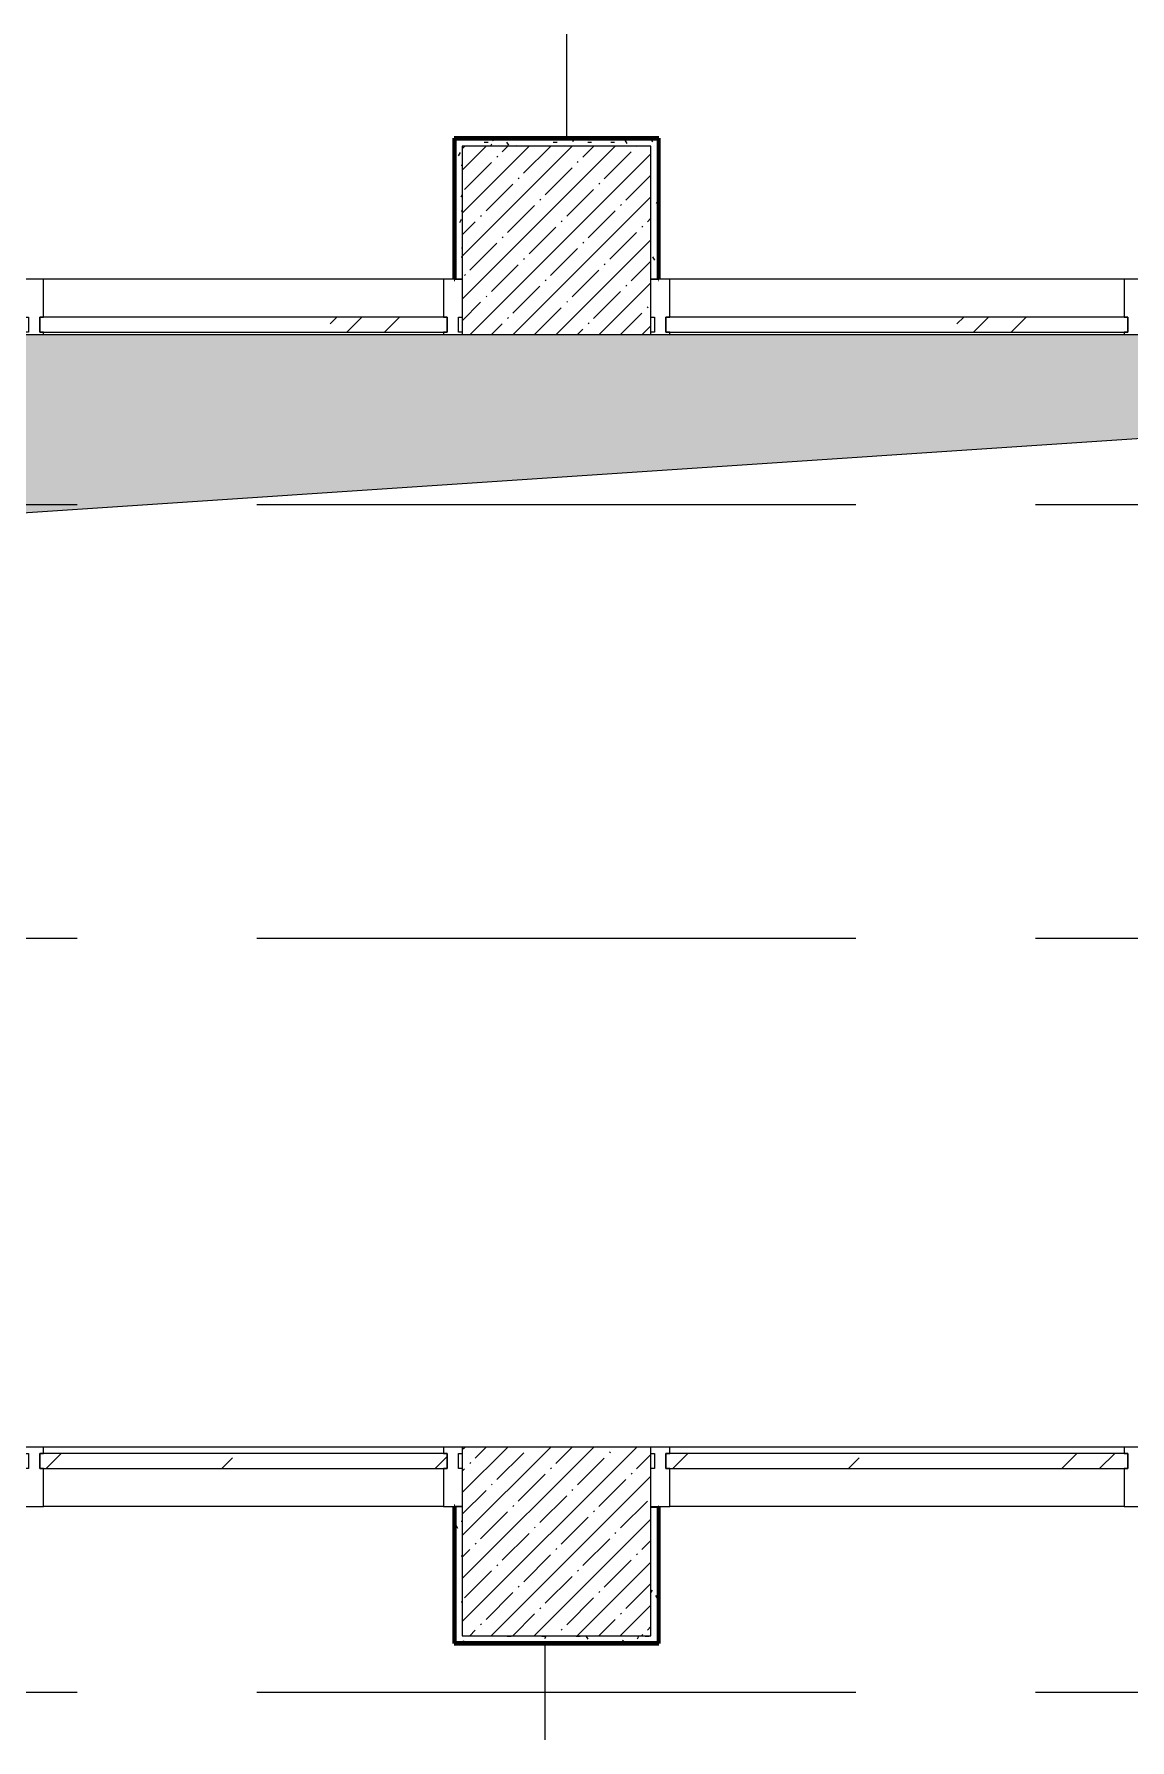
# Model space of a CAD drawing. Header units: millimetres. Extents: x 35524 to 235479, y -8553 to 29000.
# Drawn here: x 77445 to 80350, y 14874 to 19397 of the extents above; entities that cross this region are included whole.
import ezdxf

# ---------------------------------------------------------------- set-up
doc = ezdxf.new("R2010")
doc.units = ezdxf.units.MM
doc.linetypes.add('Осевая', pattern=[3175, 635, -476.25, 1587.5, -476.25])
for name, color, linetype, lineweight in [('A-DETL', 7, 'Continuous', 9), ('A-GLAZ-CURT', 7, 'Continuous', 9), ('A-GLAZ-CURT-1', 7, 'Continuous', 25), ('A-GLAZ-CWMG', 7, 'Continuous', 9), ('A-GLAZ-CWMG-1', 7, 'Continuous', 25), ('A-WALL-IDEN', 7, 'Continuous', 9), ('I-WALL', 7, 'Continuous', 9), ('S-COLS', 7, 'Continuous', 9), ('Оси-2', 7, 'Осевая', 9)]:
    doc.layers.add(name, color=color, linetype=linetype, lineweight=lineweight)
for name, color, linetype, lineweight, true_color in [('A-DETL-GENF-1', 7, 'Continuous', 9, 0x8d9194), ('I-WALL-4', 7, 'Continuous', 9, 0xc0c0c0), ('I-WALL-8', 7, 'Continuous', 80, 0xff80c0)]:
    doc.layers.add(name, color=color, linetype=linetype, lineweight=lineweight, true_color=true_color)
pattern_1 = [(0, (0, 0), (121.92, 30.48), [10.058, -81.382, 10.058, -81.382, -487.68]), (0, (0, 0), (121.92, 30.48), [-182.88, 10.058, -172.822, 10.058, -81.382, -213.36]), (0, (0, 0), (121.92, 30.48), [-457.2, 10.058, -50.902, 10.058, -142.342]), (120, (45.72, 15.24), (-87.356454, 90.345817), [10.058, -81.382, 10.058, -81.382, -487.68]), (120, (45.72, 15.24), (-87.356454, 90.345817), [-182.88, 10.058, -172.822, 10.058, -81.382, -213.36]), (120, (45.72, 15.24), (-87.356454, 90.345817), [-457.2, 10.058, -50.902, 10.058, -142.342]), (240, (60.96, 76.2), (-34.563546, -120.825817), [10.058, -81.382, 10.058, -81.382, -487.68]), (240, (60.96, 76.2), (-34.563546, -120.825817), [-182.88, 10.058, -172.822, 10.058, -81.382, -213.36]), (240, (60.96, 76.2), (-34.563546, -120.825817), [-457.2, 10.058, -50.902, 10.058, -142.342])]

# ---------------------------------------------------------------- blocks, each defined once
blk = doc.blocks.new('BSC_Колонна _Прямоугольная - 500х500-V33-План отделки стен 3 этажа в осях 12-23')
at = {"layer": 'S-COLS'}
h = blk.add_hatch(dxfattribs=at)
h.set_pattern_fill('FP_42', color=256, style=0, pattern_type=2)
h.set_pattern_definition([(45, (-78830, -15400), (-57.02463, 57.02463), []), (45, (-78772.975, -15400), (-57.02463, 57.02463), [100.806, -20.161, 3.353, -16.808])])
h.paths.add_polyline_path([(-250, -250), (250, -250), (250, 250), (-250, 250)])
for p, q in [((250, 250), (-250, 250)), ((-250, 250), (-250, -250)), ((250, -250), (250, 250)), ((-250, -250), (250, -250))]:
    blk.add_line(p, q, dxfattribs=at)
blk = doc.blocks.new('BSC_Колонна _Прямоугольная - 500х500-V40-План отделки стен 3 этажа в осях 12-23')
at = {"layer": 'S-COLS'}
h = blk.add_hatch(dxfattribs=at)
h.set_pattern_fill('FP_48', color=256, style=0, pattern_type=2)
h.set_pattern_definition([(45, (-78830, -18850), (-57.02463, 57.02463), []), (45, (-78772.975, -18850), (-57.02463, 57.02463), [100.806, -20.161, 3.353, -16.808])])
h.paths.add_polyline_path([(-250, -250), (250, -250), (250, 250), (-250, 250)])
for p, q in [((250, 250), (-250, 250)), ((-250, 250), (-250, -250)), ((250, -250), (250, 250))]:
    blk.add_line(p, q, dxfattribs=at)
blk = doc.blocks.new('Прямоугольный импост - Импост структурный с накладкой - 160мм-23618922-План отделки стен 3 этажа в осях 12-23')
at = {"layer": 'A-GLAZ-CWMG-1'}
for p, q in [((-50, 0), (-50, 7)), ((-40, 0), (-50, 0)), ((-40, -40), (-40, 0)), ((0, 0), (-10, 0)), ((-10, 0), (-10, -40)), ((-50, -140), (-50, -40)), ((-50, -40), (-40, -40)), ((-10, -40), (0, -40)), ((0, -140), (-50, -140))]:
    blk.add_line(p, q, dxfattribs=at)
blk = doc.blocks.new('Прямоугольный импост - Импост структурный с накладкой - 160мм-30335138-План отделки стен 3 этажа в осях 12-23')
at = {"layer": 'A-GLAZ-CWMG-1'}
for p, q in [((-50, 40), (-50, 140)), ((-50, 140), (0, 140)), ((-40, 40), (-50, 40)), ((-50, -17), (-50, 0)), ((-50, 0), (-40, 0)), ((-40, 0), (-40, 40)), ((-10, 40), (-10, 0)), ((0, 40), (-10, 40)), ((-10, 0), (0, 0)), ((0, -17), (-50, -17))]:
    blk.add_line(p, q, dxfattribs=at)
blk = doc.blocks.new('Системная панель - Стекло - 40мм-30335156-План отделки стен 3 этажа в осях 12-23')
at = {"layer": 'A-GLAZ-CURT'}
h = blk.add_hatch(dxfattribs=at)
h.set_pattern_fill('FP_55', color=256, style=0, pattern_type=2)
h.set_pattern_definition([(45, (-79832.5, -15533), (-282.8427, 282.8427), [200, -600]), (45, (-80032.5, -15633), (-282.8427, 282.8427), [600, -200]), (45, (-79632.5, -15733), (-282.8427, 282.8427), [200, -600])])
h.paths.add_polyline_path([(612.5, -40), (612.5, 0), (-612.5, 0), (-612.5, -40)])
at = {"layer": 'A-GLAZ-CURT-1'}
for p, q in [((612.5, 0), (-612.5, 0)), ((-612.5, 0), (-612.5, -40)), ((612.5, -40), (612.5, 0)), ((-612.5, -40), (612.5, -40))]:
    blk.add_line(p, q, dxfattribs=at)
blk = doc.blocks.new('Прямоугольный импост - Импост структурный с накладкой - 160мм-23562106-План отделки стен 3 этажа в осях 12-23')
at = {"layer": 'A-GLAZ-CWMG'}
for p, q in [((80335, 15650), (79130, 15650)), ((80335, 15493), (79130, 15493))]:
    blk.add_line(p, q, dxfattribs=at)
blk = doc.blocks.new('Прямоугольный импост - Импост структурный с накладкой - 160мм-30335139-План отделки стен 3 этажа в осях 12-23')
at = {"layer": 'A-GLAZ-CWMG-1'}
for p, q in [((0, 140), (-50, 140)), ((-50, 140), (-50, 40)), ((-50, 40), (-40, 40)), ((-40, 0), (-50, 0)), ((-50, 0), (-50, -17)), ((-40, 40), (-40, 0)), ((-10, 0), (-10, 40)), ((-10, 40), (0, 40)), ((0, 0), (-10, 0)), ((-50, -17), (0, -17))]:
    blk.add_line(p, q, dxfattribs=at)
blk = doc.blocks.new('Системная панель - Стекло - 40мм-23618921-План отделки стен 3 этажа в осях 12-23')
at = {"layer": 'A-GLAZ-CURT'}
h = blk.add_hatch(dxfattribs=at)
h.set_pattern_fill('FP_57', color=256, style=0, pattern_type=2)
h.set_pattern_definition([(45, (-79832.5, -18507), (-282.8427, 282.8427), [200, -600]), (45, (-80032.5, -18607), (-282.8427, 282.8427), [600, -200]), (45, (-79632.5, -18707), (-282.8427, 282.8427), [200, -600])])
h.paths.add_polyline_path([(612.5, 0), (612.5, 40), (-612.5, 40), (-612.5, 0)])
at = {"layer": 'A-GLAZ-CURT-1'}
for p, q in [((612.5, 40), (-612.5, 40)), ((-612.5, 40), (-612.5, 0)), ((-612.5, 0), (612.5, 0)), ((612.5, 0), (612.5, 40))]:
    blk.add_line(p, q, dxfattribs=at)
blk = doc.blocks.new('Прямоугольный импост - Импост структурный с накладкой - 160мм-23562040-План отделки стен 3 этажа в осях 12-23')
at = {"layer": 'A-GLAZ-CWMG'}
blk.add_line((80335, 18747), (79130, 18747), dxfattribs=at)
blk = doc.blocks.new('Прямоугольный импост - Импост структурный с накладкой - 160мм-23618923-План отделки стен 3 этажа в осях 12-23')
at = {"layer": 'A-GLAZ-CWMG-1'}
for p, q in [((-50, 7), (-50, 0)), ((-50, 0), (-40, 0)), ((-40, 0), (-40, -40)), ((-10, -40), (-10, 0)), ((-10, 0), (0, 0)), ((-40, -40), (-50, -40)), ((-50, -40), (-50, -140)), ((0, -40), (-10, -40)), ((-50, -140), (0, -140))]:
    blk.add_line(p, q, dxfattribs=at)
blk = doc.blocks.new('Прямоугольный импост - Импост структурный с накладкой - 160мм-30335136-План отделки стен 3 этажа в осях 12-23')
at = {"layer": 'A-GLAZ-CWMG-1'}
for p, q in [((-25, 40), (-25, 140)), ((-25, 140), (25, 140)), ((25, 140), (25, 40)), ((-15, 40), (-25, 40)), ((-25, -17), (-25, 0)), ((-25, 0), (-15, 0)), ((-15, 0), (-15, 40)), ((15, 40), (15, 0)), ((25, 40), (15, 40)), ((15, 0), (25, 0)), ((25, 0), (25, -17)), ((25, -17), (-25, -17))]:
    blk.add_line(p, q, dxfattribs=at)
blk = doc.blocks.new('Прямоугольный импост - Импост структурный с накладкой - 160мм-23618920-План отделки стен 3 этажа в осях 12-23')
at = {"layer": 'A-GLAZ-CWMG-1'}
for p, q in [((-25, 0), (-25, 7)), ((-15, 0), (-25, 0)), ((-15, -40), (-15, 0)), ((25, 0), (15, 0)), ((15, 0), (15, -40)), ((25, 7), (25, 0)), ((-25, -140), (-25, -40)), ((-25, -40), (-15, -40)), ((15, -40), (25, -40)), ((25, -40), (25, -140)), ((25, -140), (-25, -140))]:
    blk.add_line(p, q, dxfattribs=at)
blk = doc.blocks.new('Системная панель - Стекло - 40мм-V53-План отделки стен 3 этажа в осях 12-23')
at = {"layer": 'A-GLAZ-CURT'}
h = blk.add_hatch(dxfattribs=at)
h.set_pattern_fill('FP_67', color=256, style=0, pattern_type=2)
h.set_pattern_definition([(45, (-78100, -15533), (-282.8427, 282.8427), [200, -600]), (45, (-78300, -15633), (-282.8427, 282.8427), [600, -200]), (45, (-77900, -15733), (-282.8427, 282.8427), [200, -600])])
h.paths.add_polyline_path([(540, -40), (540, 0), (-540, 0), (-540, -40), (-360.2, -40)])
at = {"layer": 'A-GLAZ-CURT-1'}
for p, q in [((540, 0), (-540, 0)), ((-540, 0), (-540, -40)), ((540, -40), (540, 0)), ((-540, -40), (540, -40))]:
    blk.add_line(p, q, dxfattribs=at)
blk = doc.blocks.new('Прямоугольный импост - Импост структурный с накладкой - 160мм-23562335-План отделки стен 3 этажа в осях 12-23')
at = {"layer": 'A-GLAZ-CWMG'}
for p, q in [((78530, 15650), (77470, 15650)), ((78530, 15493), (77470, 15493))]:
    blk.add_line(p, q, dxfattribs=at)
blk = doc.blocks.new('Системная панель - Стекло - 40мм-V54-План отделки стен 3 этажа в осях 12-23')
at = {"layer": 'A-GLAZ-CURT'}
h = blk.add_hatch(dxfattribs=at)
h.set_pattern_fill('FP_68', color=256, style=0, pattern_type=2)
h.set_pattern_definition([(45, (-78100, -18507), (-282.8427, 282.8427), [200, -600]), (45, (-78300, -18607), (-282.8427, 282.8427), [600, -200]), (45, (-77900, -18707), (-282.8427, 282.8427), [200, -600])])
h.paths.add_polyline_path([(-360.2, 0), (540, 0), (540, 40), (-540, 40), (-540, 0)])
at = {"layer": 'A-GLAZ-CURT-1'}
for p, q in [((540, 40), (-540, 40)), ((-540, 40), (-540, 0)), ((-540, 0), (540, 0)), ((540, 0), (540, 40))]:
    blk.add_line(p, q, dxfattribs=at)
blk = doc.blocks.new('Прямоугольный импост - Импост структурный с накладкой - 160мм-23562401-План отделки стен 3 этажа в осях 12-23')
at = {"layer": 'A-GLAZ-CWMG'}
blk.add_line((75150, 18747), (74090, 18747), dxfattribs=at)

msp = doc.modelspace()

# ---------------------------------------------------------------- hatches: boundary and pattern name
at = {"layer": 'A-DETL-GENF-1'}
msp.add_hatch(color=256, dxfattribs=at).paths.add_polyline_path([(74040, 15650), (74650.1, 17942.9), (84480, 18600), (74040, 18600), (74040, 16294.2)])
at = {"layer": 'I-WALL'}
h = msp.add_hatch(dxfattribs=at)
h.set_pattern_fill('FP_71', color=256, style=0, pattern_type=2)
h.set_pattern_definition(pattern_1)
h.paths.add_polyline_path([(78560, 19100), (79080, 19100), (79080, 19120), (78560, 19120)])
h = msp.add_hatch(dxfattribs=at)
h.set_pattern_fill('FP_71', color=256, style=0, pattern_type=2)
h.set_pattern_definition(pattern_1)
h.paths.add_polyline_path([(78560, 18747), (78580, 18747), (78580, 19100), (78560, 19100)])
h = msp.add_hatch(dxfattribs=at)
h.set_pattern_fill('FP_71', color=256, style=0, pattern_type=2)
h.set_pattern_definition(pattern_1)
h.paths.add_polyline_path([(79100, 18747), (79100, 19120), (79080, 19120), (79080, 18747), (79096.3, 18747)])
h = msp.add_hatch(dxfattribs=at)
h.set_pattern_fill('FP_71', color=256, style=0, pattern_type=2)
h.set_pattern_definition(pattern_1)
h.paths.add_polyline_path([(78580, 15130), (78580, 15493), (78560, 15493), (78560, 15130)])
h = msp.add_hatch(dxfattribs=at)
h.set_pattern_fill('FP_71', color=256, style=0, pattern_type=2)
h.set_pattern_definition(pattern_1)
h.paths.add_polyline_path([(79096.3, 15150), (79100, 15150), (79100, 15490), (79080, 15490), (79080, 15150)])
h = msp.add_hatch(dxfattribs=at)
h.set_pattern_fill('FP_71', color=256, style=0, pattern_type=2)
h.set_pattern_definition(pattern_1)
h.paths.add_polyline_path([(78580, 15130), (79100, 15130), (79100, 15150), (78580, 15150)])

# ---------------------------------------------------------------- linework, layer by layer
at = {"layer": 'A-DETL'}
for p, q in [((84480, 18600), (74040, 18600)), ((74650.1, 17942.9), (84480, 18600))]:
    msp.add_line(p, q, dxfattribs=at)
at = {"layer": 'A-WALL-IDEN'}
for p, q in [((78857.7, 19120.5), (78857.7, 19397.2)), ((78799.3, 15129.5), (78799.3, 14873.7))]:
    msp.add_line(p, q, dxfattribs=at)
at = {"layer": 'I-WALL-4'}
for p, q in [((78560, 19120), (78560, 19120)), ((78560, 18747), (78580, 18747)), ((79080, 18747), (79100, 18747)), ((78580, 15493), (78560, 15493)), ((79100, 15490), (79080, 15490))]:
    msp.add_line(p, q, dxfattribs=at)
at = {"layer": 'I-WALL-8'}
for p, q in [((79101, 19121), (78559, 19121)), ((78559, 19121), (78559, 18747)), ((78560, 19120), (79100, 19120)), ((78560, 18747), (78560, 19120)), ((79100, 19120), (79100, 18747)), ((79101, 18747), (79101, 19121)), ((78559, 18747), (78560, 18747)), ((79100, 18747), (79101, 18747)), ((78560, 15493), (78559, 15493)), ((78559, 15493), (78559, 15129)), ((78560, 15130), (78560, 15493)), ((79100, 15490), (79100, 15130)), ((79101, 15490), (79100, 15490)), ((79101, 15129), (79101, 15490)), ((78559, 15129), (79101, 15129)), ((79100, 15130), (78560, 15130))]:
    msp.add_line(p, q, dxfattribs=at)
at = {"layer": 'Оси-2'}
for p, q in [((38824.4, 18150), (82060, 18150)), ((38824.4, 17000), (82060, 17000)), ((38824.4, 15000), (81460, 15000))]:
    msp.add_line(p, q, dxfattribs=at)

# ---------------------------------------------------------------- block references
at = {"layer": 'A-GLAZ-CURT'}
for name, p in [('Системная панель - Стекло - 40мм-V54-План отделки стен 3 этажа в осях 12-23', (78000, 18607)), ('Системная панель - Стекло - 40мм-23618921-План отделки стен 3 этажа в осях 12-23', (79732.5, 18607)), ('Системная панель - Стекло - 40мм-V53-План отделки стен 3 этажа в осях 12-23', (78000, 15633)), ('Системная панель - Стекло - 40мм-30335156-План отделки стен 3 этажа в осях 12-23', (79732.5, 15633))]:
    msp.add_blockref(name, p, dxfattribs=at)
at = {"layer": 'A-GLAZ-CWMG', "extrusion": (0, 0, -1), "rotation": 180}
for name, p in [('Прямоугольный импост - Импост структурный с накладкой - 160мм-23618920-План отделки стен 3 этажа в осях 12-23', (-77445, 18607)), ('Прямоугольный импост - Импост структурный с накладкой - 160мм-23618922-План отделки стен 3 этажа в осях 12-23', (-78580, 18607)), ('Прямоугольный импост - Импост структурный с накладкой - 160мм-23618920-План отделки стен 3 этажа в осях 12-23', (-80360, 18607)), ('Прямоугольный импост - Импост структурный с накладкой - 160мм-30335136-План отделки стен 3 этажа в осях 12-23', (-77445, 15633)), ('Прямоугольный импост - Импост структурный с накладкой - 160мм-30335138-План отделки стен 3 этажа в осях 12-23', (-78580, 15633)), ('Прямоугольный импост - Импост структурный с накладкой - 160мм-30335136-План отделки стен 3 этажа в осях 12-23', (-80360, 15633))]:
    msp.add_blockref(name, p, dxfattribs=at)
at = {"layer": 'A-GLAZ-CWMG'}
for name, p in [('Прямоугольный импост - Импост структурный с накладкой - 160мм-23562401-План отделки стен 3 этажа в осях 12-23', (3380, 0)), ('Прямоугольный импост - Импост структурный с накладкой - 160мм-23562040-План отделки стен 3 этажа в осях 12-23', (0, 0)), ('Прямоугольный импост - Импост структурный с накладкой - 160мм-23562335-План отделки стен 3 этажа в осях 12-23', (0, 0)), ('Прямоугольный импост - Импост структурный с накладкой - 160мм-23562106-План отделки стен 3 этажа в осях 12-23', (0, 0))]:
    msp.add_blockref(name, p, dxfattribs=at)
at = {"layer": 'A-GLAZ-CWMG', "rotation": 180}
for name, p in [('Прямоугольный импост - Импост структурный с накладкой - 160мм-23618923-План отделки стен 3 этажа в осях 12-23', (79080, 18607)), ('Прямоугольный импост - Импост структурный с накладкой - 160мм-30335139-План отделки стен 3 этажа в осях 12-23', (79080, 15633))]:
    msp.add_blockref(name, p, dxfattribs=at)
at = {"layer": 'S-COLS'}
for name, p in [('BSC_Колонна _Прямоугольная - 500х500-V40-План отделки стен 3 этажа в осях 12-23', (78830, 18850)), ('BSC_Колонна _Прямоугольная - 500х500-V33-План отделки стен 3 этажа в осях 12-23', (78830, 15400))]:
    msp.add_blockref(name, p, dxfattribs=at)

doc.saveas('drawing.dxf')
